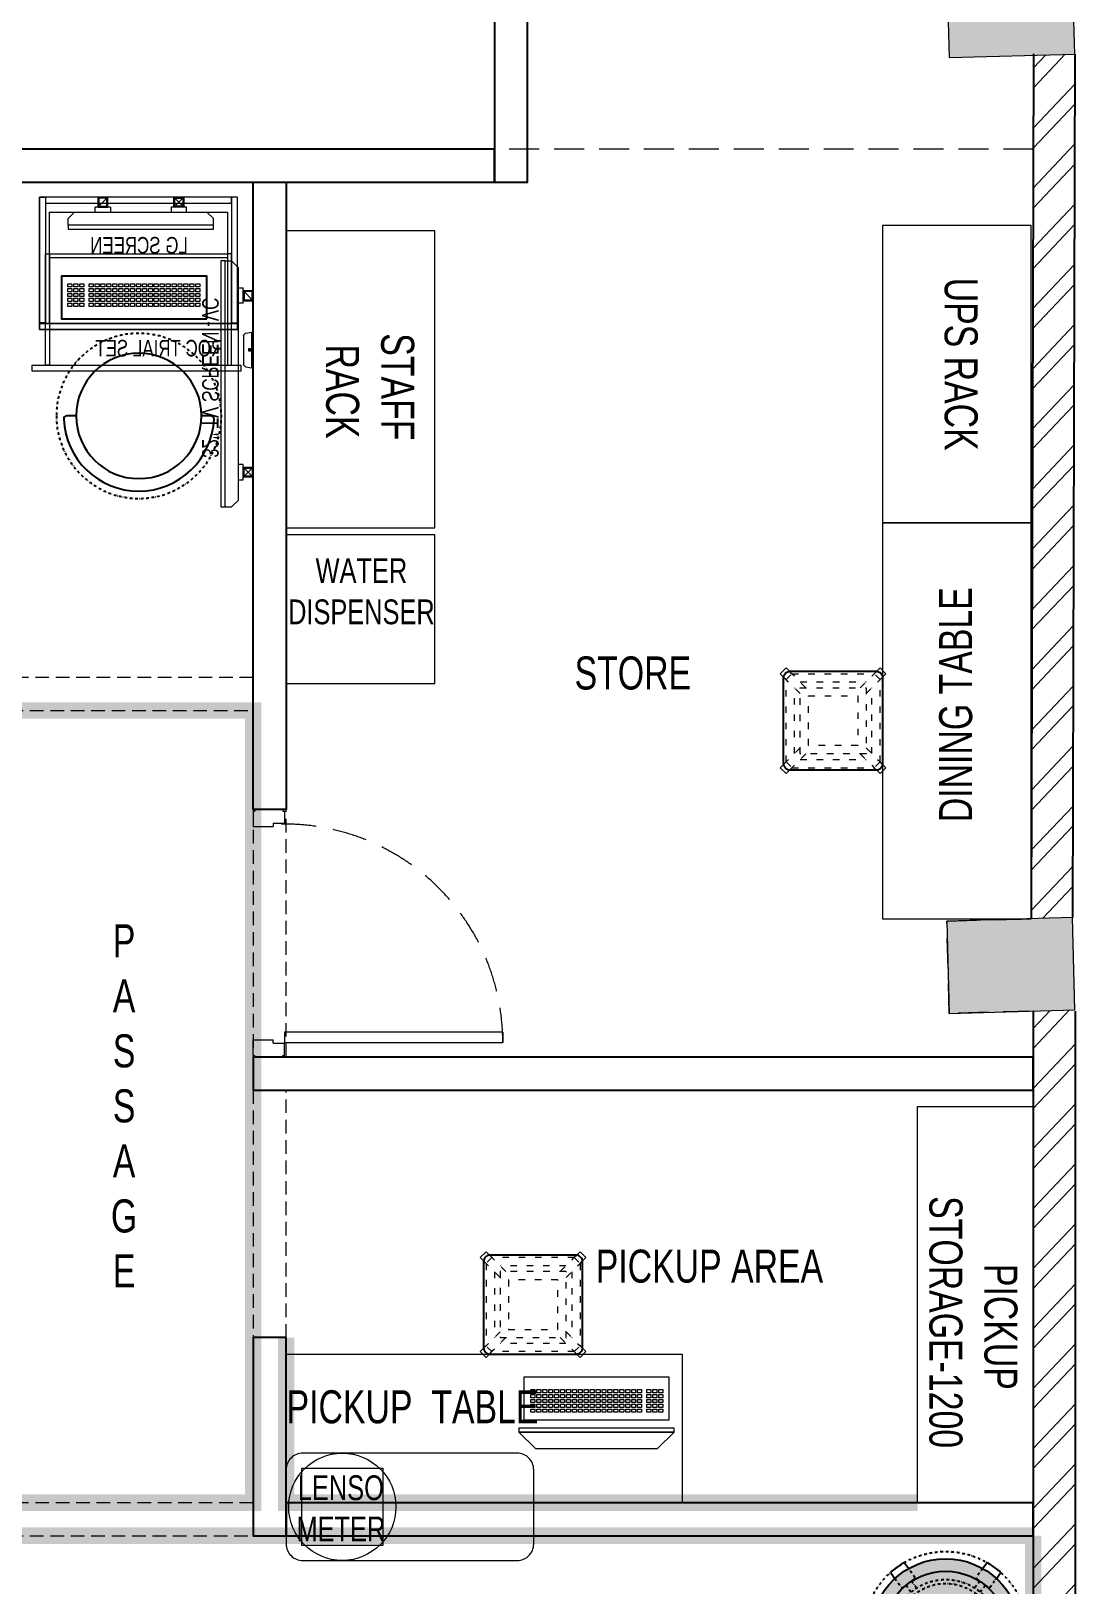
# Model space of a CAD drawing. Header units: feet. Extents: x 9506664 to 9513260, y -7065010 to -7047309.
# Drawn here: x 9510071 to 9513253, y -7055862 to -7051155 of the extents above; entities that cross this region are included whole.
import ezdxf

# ---------------------------------------------------------------- set-up
doc = ezdxf.new("R2010")
doc.units = ezdxf.units.FT
doc.header["$LTSCALE"] = 33
doc.header["$MEASUREMENT"] = 0
for name, pattern in [('a_p6_plan_L18$0$HIDDEN', [0.375, 0.25, -0.125]), ('ACAD_ISO03W100', [30, 12, -18]), ('DASHDOT2', [0.5, 0.25, -0.125, 0, -0.125]), ('HIDDEN', [9.525, 6.35, -3.175]), ('HIDDEN2', [4.7625, 3.175, -1.5875])]:
    doc.linetypes.add(name, pattern=pattern)
for name, color, linetype, lineweight in [('A-COL', 243, 'Continuous', 9), ('column hatch', 5, 'Continuous', 0), ('Door', 2, 'Continuous', 13), ('Floor-Unit', 1, 'Continuous', 13), ('HATCH', 9, 'Continuous', 9), ('LENS-DIM', 252, 'Continuous', 5), ('LENS-DOOR', 34, 'Continuous', 20), ('LENS-FURNITURE', 13, 'Continuous', 9), ('LENS-PARTITION', 21, 'Continuous', 25), ('LENS-TEXT', 31, 'Continuous', 5), ('LENS_CURTAIN', 5, 'a_p6_plan_L18$0$HIDDEN', 9), ('LENS_PARTITION', 21, 'Continuous', 25), ('LK-EQPMT', 3, 'Continuous', 18), ('LK-FF&E FLOOR', 1, 'Continuous', 9), ('LK-FF&E WALL', 1, 'Continuous', 9), ('LK-FLUTTED FINISH', 20, 'Continuous', 30), ('LK-IT', 3, 'Continuous', 18), ('LK-MIRROR', 133, 'Continuous', 13), ('LK-TILES FINISH', 251, 'Continuous', 5), ('LN-ELEVATION-1', 81, 'Continuous', 25), ('LN-ELEVATION-2', 103, 'Continuous', 20), ('LN-ELEVATION-3', 125, 'Continuous', 18), ('LN-ELEVATION-5', 167, 'Continuous', 5), ('LN-HATCH', 251, 'Continuous', 0), ('TV', 92, 'Continuous', 18)]:
    doc.layers.add(name, color=color, linetype=linetype, lineweight=lineweight)
doc.layers.add('A-WALL', color=1, linetype='Continuous')
doc.layers.add('LAMINATE FINISH', color=80, linetype='Continuous')
doc.styles.add('LK TXT', font='GILC____.TTF', dxfattribs={"height": 100})
doc.styles.get("Standard").update_dxf_attribs({"font": 'GILC____.TTF'})

# ---------------------------------------------------------------- blocks, each defined once
blk = doc.blocks.new('*U45')
at = {"layer": 'LENS-DOOR'}
for p, q in [((548121.7, 1779235.3), (548121.7, 1778573.8)), ((548121.7, 1779235.3), (548153, 1779235.3)), ((548153, 1778573.8), (548153, 1779235.3)), ((547447.3, 1778568.6), (547452.5, 1778568.6)), ((547447.3, 1778484.1), (547447.3, 1778568.6)), ((547452.5, 1778573.8), (547488.9, 1778573.8)), ((547452.5, 1778568.6), (547452.5, 1778573.8)), ((547488.9, 1778539.9), (547488.9, 1778573.8)), ((547488.9, 1778539.9), (547499.3, 1778539.9)), ((547499.3, 1778478.9), (547499.3, 1778539.9)), ((548121.7, 1778573.8), (548153, 1778573.8)), ((548145.2, 1778478.9), (548145.2, 1778539.9)), ((548155.6, 1778539.9), (548145.2, 1778539.9)), ((548192.1, 1778573.8), (548155.6, 1778573.8)), ((548155.6, 1778539.9), (548155.6, 1778573.8)), ((548192.1, 1778568.6), (548192.1, 1778573.8)), ((548197.3, 1778568.6), (548192.1, 1778568.6)), ((548197.3, 1778484.1), (548197.3, 1778568.6)), ((547447.3, 1778484.1), (547452.5, 1778484.1)), ((547452.5, 1778478.9), (547452.5, 1778484.1)), ((548192.1, 1778478.9), (548192.1, 1778484.1)), ((548197.3, 1778484.1), (548192.1, 1778484.1)), ((547452.5, 1778478.9), (547499.3, 1778478.9)), ((548192.1, 1778478.9), (548145.2, 1778478.9))]:
    blk.add_line(p, q, dxfattribs=at)
at = {"layer": 'LENS-DOOR', "color": 7, "linetype": 'HIDDEN2'}
blk.add_ellipse((548153, 1778573.8), major_axis=(-661.5, 0), ratio=1, start_param=-1.570791, end_param=0.051209, dxfattribs=at)
blk = doc.blocks.new('TRIAL SET ROC')
at = {"layer": 'LENS-DIM', "ltscale": 0.5}
for points in [[(-400.4, -364.3), (-430.4, -364.3)], [(169.6, -364.3), (139.6, -364.3)]]:
    blk.add_lwpolyline(points, dxfattribs=at)
at = {"layer": 'LENS-FURNITURE'}
blk.add_lwpolyline([(-430.4, 18), (169.6, 18), (169.6, -382.3), (-430.4, -382.3)], close=True, dxfattribs=at)
at = {"layer": 'LENS-FURNITURE', "color": 146}
for points in [[(-412.4, -153.6), (-400.4, -153.6), (-400.4, -490.6), (-412.4, -490.6)], [(139.6, -153.6), (-400.4, -153.6), (-400.4, -165.6), (139.6, -165.6)], [(151.6, -153.6), (139.6, -153.6), (139.6, -490.6), (151.6, -490.6)], [(192.1, -490.6), (-440.9, -490.6), (-440.9, -508.6), (192.1, -508.6)]]:
    blk.add_lwpolyline(points, close=True, dxfattribs=at)
at = {"layer": 'LN-ELEVATION-2'}
for points in [[(-430.4, 18), (-412.4, 18), (-412.4, -362.3), (-430.4, -362.3)], [(-412.4, 18), (151.6, 18), (151.6, 0), (-412.4, 0)], [(169.6, 18), (151.6, 18), (151.6, -362.3), (169.6, -362.3)], [(169.6, -364.3), (-430.4, -364.3), (-430.4, -382.3), (169.6, -382.3)], [(169.6, -382.3), (-430.4, -382.3), (-430.4, -364.3), (169.6, -364.3)]]:
    blk.add_lwpolyline(points, close=True, dxfattribs=at)
at = {"layer": 'LN-ELEVATION-2', "linetype": 'HIDDEN', "ltscale": 100}
blk.add_lwpolyline([(-400.4, -364.3), (139.6, -364.3), (139.6, -27.4), (-400.4, -27.4)], close=True, dxfattribs=at)
at = {"insert": (-386.9, -414.1), "char_height": 50, "attachment_point": 1}
blk.add_mtext_dynamic_manual_height_columns('ROC TRIAL SET', width=625.228, gutter_width=500, heights=[0], dxfattribs=at)
blk = doc.blocks.new('*U24')
at = {"layer": 'LK-EQPMT', "ltscale": 12}
blk.add_lwpolyline([(6, 4.9), (-6, 4.9), (-6, -4.9), (6, -4.9)], close=True, dxfattribs=at)
blk = doc.blocks.new('*U25')
at = {"color": 0, "linetype": 'ByBlock', "lineweight": -2}
for p in [(0, 0), (18, 0), (35.9, 0), (53.9, 0), (71.8, 0), (89.8, 0), (107.8, 0), (125.7, 0), (143.7, 0), (161.6, 0), (179.6, 0), (197.6, 0), (215.5, 0), (233.5, 0), (251.4, 0), (269.4, 0), (287.4, 0), (305.3, 0), (323.3, 0), (0, -14.7), (0, -29.5), (0, -44.2), (18, -14.7), (18, -29.5), (18, -44.2), (35.9, -14.7), (35.9, -29.5), (35.9, -44.2), (53.9, -14.7), (53.9, -29.5), (53.9, -44.2), (71.8, -14.7), (71.8, -29.5), (71.8, -44.2), (89.8, -14.7), (89.8, -29.5), (89.8, -44.2), (107.8, -14.7), (107.8, -29.5), (107.8, -44.2), (125.7, -14.7), (125.7, -29.5), (125.7, -44.2), (143.7, -14.7), (143.7, -29.5), (143.7, -44.2), (161.6, -14.7), (161.6, -29.5), (161.6, -44.2), (179.6, -14.7), (179.6, -29.5), (179.6, -44.2), (197.6, -14.7), (197.6, -29.5), (197.6, -44.2), (215.5, -14.7), (215.5, -29.5), (215.5, -44.2), (233.5, -14.7), (233.5, -29.5), (233.5, -44.2), (251.4, -14.7), (251.4, -29.5), (251.4, -44.2), (269.4, -14.7), (269.4, -29.5), (269.4, -44.2), (287.4, -14.7), (287.4, -29.5), (287.4, -44.2), (305.3, -14.7), (305.3, -29.5), (305.3, -44.2), (323.3, -14.7), (323.3, -29.5), (323.3, -44.2), (0, -59), (18, -59), (35.9, -59), (53.9, -59), (71.8, -59), (89.8, -59), (107.8, -59), (125.7, -59), (143.7, -59), (161.6, -59), (179.6, -59), (197.6, -59), (215.5, -59), (233.5, -59), (251.4, -59), (269.4, -59), (287.4, -59), (305.3, -59), (323.3, -59)]:
    blk.add_blockref('*U24', p, dxfattribs=at)
blk = doc.blocks.new('*U22')
at = {"layer": 'LK-EQPMT', "ltscale": 12}
blk.add_lwpolyline([(6, 4.9), (-6, 4.9), (-6, -4.9), (6, -4.9)], close=True, dxfattribs=at)
blk = doc.blocks.new('*U23')
at = {"color": 0, "linetype": 'ByBlock', "lineweight": -2}
for p in [(0, 0), (18, 0), (35.9, 0), (0, -14.7), (0, -29.5), (0, -44.2), (18, -14.7), (18, -29.5), (18, -44.2), (35.9, -14.7), (35.9, -29.5), (35.9, -44.2), (0, -59), (18, -59), (35.9, -59)]:
    blk.add_blockref('*U22', p, dxfattribs=at)
blk = doc.blocks.new('*U17')
at = {"ltscale": 12}
blk.add_lwpolyline([(8, 0), (8, 129.1), (448, 129.1), (448, 0)], close=True, dxfattribs=at)
for name, p in [('*U25', (35.2, 101.6)), ('*U23', (386.6, 101.6))]:
    blk.add_blockref(name, p)
blk = doc.blocks.new('CLINIC SCREEN')
at = {"layer": 'TV', "ltscale": 12}
for p, q in [((-220, -19.4), (-200.6, 0)), ((200.6, 0), (-200.6, 0)), ((-138.5, 0), (-138.5, 15.5)), ((-138.5, 15.5), (-92, 15.5)), ((-92, 15.5), (-92, 0)), ((92, 15.5), (92, 0)), ((92, 15.5), (138.5, 15.5)), ((138.5, 0), (138.5, 15.5)), ((220, -19.4), (200.6, 0)), ((-220, -38.8), (-220, -19.4)), ((220, -38.8), (220, -19.4))]:
    blk.add_line(p, q, dxfattribs=at)
at = {"layer": 'TV'}
for p, q in [((-103.1, 42.9), (-127.4, 18.6)), ((-127.4, 42.9), (-103.1, 18.6)), ((102.7, 42.9), (127, 18.6))]:
    blk.add_line(p, q, dxfattribs=at)
for points in [[(-130.4, 15.5), (-100.1, 15.5), (-100.1, 45.9), (-130.4, 45.9)], [(-127.4, 18.6), (-103.1, 18.6), (-103.1, 42.9), (-127.4, 42.9)], [(130, 15.5), (99.7, 15.5), (99.7, 45.9), (130, 45.9)], [(127, 18.6), (102.7, 18.6), (102.7, 42.9), (127, 42.9)]]:
    blk.add_lwpolyline(points, close=True, dxfattribs=at)
at = {"layer": 'TV', "ltscale": 12}
blk.add_lwpolyline([(-220, -51.7), (-220, -38.8), (220, -38.8), (220, -51.7)], close=True, dxfattribs=at)
at = {"layer": 'Floor-Unit', "color": 0, "ltscale": 2, "insert": (5.2, -100.4), "char_height": 50, "attachment_point": 5}
blk.add_mtext_dynamic_manual_height_columns('LG SCREEN', width=466.48, gutter_width=12.5, heights=[0], dxfattribs=at)
blk = doc.blocks.new('DOCTOR STOOL')
at = {"layer": 'LN-ELEVATION-1', "ltscale": 100}
blk.add_lwpolyline([(228, 37.8), (228, 9.1, -0.426474), (218.5, 0, -0.959166), (218.5, 455.6, -0.426474), (228, 446.5), (228, 417.8)], format="xyb", dxfattribs=at)
at = {"layer": 'LN-ELEVATION-1', "linetype": 'DASHDOT2'}
blk.add_circle((228, 227.8), 250, dxfattribs=at)
at = {"layer": 'LN-ELEVATION-1', "ltscale": 100}
blk.add_circle((228, 227.8), 190, dxfattribs=at)
blk = doc.blocks.new('32INCH VC FOR CLINIC')
at = {"layer": 'LK-EQPMT'}
for p, q in [((116.9, 152.6), (92.6, 128.3)), ((92.6, 152.6), (116.9, 128.3)), ((627.7, 152.6), (652, 128.3))]:
    blk.add_line(p, q, dxfattribs=at)
at = {"layer": 'LK-EQPMT', "ltscale": 12}
for p, q in [((0, 90.3), (19.4, 109.7)), ((725.6, 109.7), (19.4, 109.7)), ((81.5, 109.7), (81.5, 125.2)), ((81.5, 125.2), (128, 125.2)), ((128, 125.2), (128, 109.7)), ((617, 125.2), (617, 109.7)), ((617, 125.2), (663.5, 125.2)), ((663.5, 109.7), (663.5, 125.2)), ((745, 90.3), (725.6, 109.7)), ((0, 70.9), (0, 90.3)), ((745, 70.9), (745, 90.3))]:
    blk.add_line(p, q, dxfattribs=at)
at = {"layer": 'LK-EQPMT'}
for points in [[(89.6, 125.2), (119.9, 125.2), (119.9, 155.6), (89.6, 155.6)], [(92.6, 128.3), (116.9, 128.3), (116.9, 152.6), (92.6, 152.6)], [(655, 125.2), (624.7, 125.2), (624.7, 155.6), (655, 155.6)], [(652, 128.3), (627.7, 128.3), (627.7, 152.6), (652, 152.6)]]:
    blk.add_lwpolyline(points, close=True, dxfattribs=at)
at = {"layer": 'LK-EQPMT', "ltscale": 12}
blk.add_lwpolyline([(0, 58), (0, 70.9), (745, 70.9), (745, 58)], close=True, dxfattribs=at)
at = {"layer": 'LENS-TEXT', "color": 0, "ltscale": 2, "insert": (391.2, 25.6), "char_height": 50, "attachment_point": 5}
blk.add_mtext_dynamic_manual_height_columns('32" TV SCREEN -VC', width=466.48, gutter_width=12.5, heights=[0], dxfattribs=at)
blk = doc.blocks.new('A$C142a10c7')
at = {"color": 7, "linetype": 'Continuous', "lineweight": 0}
for p, q in [((3, 22.3), (0, 5)), ((0, 5), (0, 0)), ((8.7, 28.4), (3.6, 23.4)), ((50.7, 5), (57.7, 5)), ((58.2, 5), (63, 5)), ((99.8, 28.4), (104.9, 23.4)), ((105.4, 22.3), (108.5, 5)), ((108.5, 5), (108.5, 0))]:
    blk.add_line(p, q, dxfattribs=at)
for points in [[(0, 5), (0, 5), (0.2, 5), (0.4, 5), (0.7, 5), (1, 5), (1.5, 5), (2, 5), (2.6, 5), (3.3, 5), (4, 5), (4.9, 5), (5.8, 5), (6.8, 5), (7.8, 5), (8.9, 5), (10.1, 5), (11.3, 5), (12.7, 5), (14, 5), (15.4, 5), (16.9, 5), (18.4, 5), (20, 5), (21.6, 5), (23.3, 5), (25, 5), (26.8, 5), (28.5, 5), (30.3, 5), (32.2, 5), (34, 5), (35.9, 5), (37.8, 5), (39.7, 5), (41.6, 5), (43.6, 5), (45.5, 5)], [(0, 5), (0, 5), (0.2, 5), (0.4, 5), (0.7, 5), (1, 5), (1.5, 5), (2, 5), (2.6, 5), (3.3, 5), (4, 5), (4.9, 5), (5.8, 5), (6.8, 5), (7.8, 5), (8.9, 5), (10.1, 5), (11.3, 5), (12.7, 5), (14, 5), (15.4, 5), (16.9, 5), (18.4, 5), (20, 5), (21.6, 5), (23.3, 5), (25, 5), (26.8, 5), (28.5, 5), (30.3, 5), (32.2, 5), (34, 5), (35.9, 5), (37.8, 5), (39.7, 5), (41.6, 5), (43.6, 5), (45.5, 5), (50.2, 5)], [(0, 0), (0, 0), (0.2, 0), (0.4, 0), (0.7, 0), (1, 0), (1.5, 0), (2, 0), (2.6, 0), (3.3, 0), (4, 0), (4.9, 0), (5.8, 0), (6.8, 0), (7.8, 0), (8.9, 0), (10.1, 0), (11.3, 0), (12.7, 0), (14, 0), (15.4, 0), (16.9, 0), (18.4, 0), (20, 0), (21.6, 0), (23.3, 0), (25, 0), (26.8, 0), (28.5, 0), (30.3, 0), (32.2, 0), (34, 0), (35.9, 0), (37.8, 0), (39.7, 0), (41.6, 0), (43.6, 0), (45.5, 0)], [(10.1, 29), (10.1, 29), (10.2, 29), (10.5, 29), (10.8, 29), (11.1, 29), (11.6, 29), (12.1, 29), (12.8, 29), (13.5, 29), (14.2, 29), (15.1, 29), (16, 29), (17, 29), (18.1, 29), (19.2, 29), (20.4, 29), (21.7, 29), (23, 29), (24.4, 29), (25.8, 29), (27.3, 29), (28.8, 29), (30.3, 29), (31.9, 29), (33.5, 29), (35.2, 29), (36.9, 29), (38.6, 29), (40.3, 29), (42, 29), (43.8, 29), (45.5, 29), (63, 29), (64.7, 29), (66.5, 29), (68.2, 29), (69.9, 29), (71.6, 29), (73.3, 29), (74.9, 29), (76.5, 29), (78.1, 29), (79.7, 29), (81.2, 29), (82.7, 29), (84.1, 29), (85.5, 29), (86.8, 29), (88, 29), (89.2, 29), (90.4, 29), (91.4, 29), (92.5, 29), (93.4, 29), (94.2, 29), (95, 29), (95.7, 29), (96.4, 29), (96.9, 29), (97.3, 29), (97.7, 29), (98, 29), (98.3, 29), (98.4, 29), (98.4, 29)], [(45.5, 5), (63, 5), (64.9, 5), (66.8, 5), (68.8, 5), (70.7, 5), (72.6, 5), (74.4, 5), (76.3, 5), (78.1, 5), (79.9, 5), (81.7, 5), (83.5, 5), (85.2, 5), (86.8, 5), (88.5, 5), (90, 5), (91.6, 5), (93, 5), (94.5, 5), (95.8, 5), (97.1, 5), (98.4, 5), (99.6, 5), (100.7, 5), (101.7, 5), (102.7, 5), (103.6, 5), (104.4, 5), (105.2, 5), (105.9, 5), (106.5, 5), (107, 5), (107.5, 5), (107.8, 5), (108.1, 5), (108.3, 5), (108.4, 5), (108.5, 5)], [(45.5, 0), (63, 0), (64.9, 0), (66.8, 0), (68.8, 0), (70.7, 0), (72.6, 0), (74.4, 0), (76.3, 0), (78.1, 0), (79.9, 0), (81.7, 0), (83.5, 0), (85.2, 0), (86.8, 0), (88.5, 0), (90, 0), (91.6, 0), (93, 0), (94.5, 0), (95.8, 0), (97.1, 0), (98.4, 0), (99.6, 0), (100.7, 0), (101.7, 0), (102.7, 0), (103.6, 0), (104.4, 0), (105.2, 0), (105.9, 0), (106.5, 0), (107, 0), (107.5, 0), (107.8, 0), (108.1, 0), (108.3, 0), (108.4, 0), (108.5, 0)], [(58.2, 5), (58.2, 13.4), (50.2, 13.4), (50.2, 5)], [(63, 5), (64.9, 5), (66.8, 5), (68.8, 5), (70.7, 5), (72.6, 5), (74.4, 5), (76.3, 5), (78.1, 5), (79.9, 5), (81.7, 5), (83.5, 5), (85.2, 5), (86.8, 5), (88.5, 5), (90, 5), (91.6, 5), (93, 5), (94.5, 5), (95.8, 5), (97.1, 5), (98.4, 5), (99.6, 5), (100.7, 5), (101.7, 5), (102.7, 5), (103.6, 5), (104.4, 5), (105.2, 5), (105.9, 5), (106.5, 5), (107, 5), (107.5, 5), (107.8, 5), (108.1, 5), (108.3, 5), (108.4, 5), (108.5, 5)]]:
    blk.add_lwpolyline(points, dxfattribs=at)
for points in [[(3.6, 23.4), (3.3, 23.1), (3.1, 22.7), (3.1, 22.3)], [(10.1, 29), (9.5, 29), (9, 28.8), (8.7, 28.4)], [(54.2, 11.6), (53.4, 11.6), (52.6, 10.9), (52.6, 10)], [(52.6, 10), (52.6, 9.1), (53.4, 8.4), (54.2, 8.4)], [(55.8, 10), (55.8, 10.9), (55.1, 11.6), (54.2, 11.6)], [(54.2, 8.4), (55.1, 8.4), (55.8, 9.1), (55.8, 10)], [(99.8, 28.4), (99.5, 28.8), (99, 29), (98.4, 29)], [(105.4, 22.3), (105.4, 22.7), (105.2, 23.1), (104.9, 23.4)]]:
    blk.add_open_spline(points, degree=3, dxfattribs=at)
blk = doc.blocks.new('Stool')
at = {"layer": 'LN-ELEVATION-1', "ltscale": 0.5}
blk.add_lwpolyline([(-130, 300), (130, 300, -0.414214), (150, 280), (150, 20, -0.414214), (130, 0), (-130, 0, -0.414214), (-150, 20), (-150, 280, -0.414214)], format="xyb", close=True, dxfattribs=at)
at = {"layer": 'LN-ELEVATION-3', "linetype": 'ACAD_ISO03W100', "ltscale": 0.05}
for p, q in [((-82.3, 250), (-124.7, 292.4)), ((-124.7, 292.4), (124.7, 292.4)), ((82.3, 250), (124.7, 292.4)), ((-100, 232.3), (-142.4, 274.7)), ((-142.4, 274.7), (-142.4, 25.3)), ((-117.4, 249.7), (-117.4, 50.3)), ((-99.7, 267.4), (99.7, 267.4)), ((100, 232.3), (142.4, 274.7)), ((117.4, 249.7), (117.4, 50.3)), ((142.4, 274.7), (142.4, 25.3)), ((-100, 67.7), (-142.4, 25.3)), ((-82.3, 50), (-124.7, 7.6)), ((82.3, 50), (124.7, 7.6)), ((100, 67.7), (142.4, 25.3)), ((-124.7, 7.6), (124.7, 7.6)), ((-99.7, 32.6), (99.7, 32.6))]:
    blk.add_line(p, q, dxfattribs=at)
for points in [[(-132.2, 299.9), (-124.7, 292.4), (-142.4, 274.7), (-149.9, 282.2)], [(132.2, 299.9), (124.7, 292.4), (142.4, 274.7), (149.9, 282.2)], [(-132.2, 0.1), (-124.7, 7.6), (-142.4, 25.3), (-149.9, 17.8)], [(132.2, 0.1), (124.7, 7.6), (142.4, 25.3), (149.9, 17.8)]]:
    blk.add_lwpolyline(points, dxfattribs=at)
for points in [[(-100, 250), (100, 250), (100, 50), (-100, 50)], [(-75, 225), (75, 225), (75, 75), (-75, 75)]]:
    blk.add_lwpolyline(points, close=True, dxfattribs=at)
at = {"layer": 'LN-ELEVATION-5', "ltscale": 0.5}
for points in [[(-149.9, 282.2), (-160.1, 292.4), (-142.4, 310.1), (-132.2, 299.9)], [(149.9, 282.2), (160.1, 292.4), (142.4, 310.1), (132.2, 299.9)], [(-149.9, 17.8), (-160.1, 7.6), (-142.4, -10.1), (-132.2, 0.1)], [(149.9, 17.8), (160.1, 7.6), (142.4, -10.1), (132.2, 0.1)]]:
    blk.add_lwpolyline(points, dxfattribs=at)
blk = doc.blocks.new('CLENS 600 TYPE 6')
at = {"layer": 'LN-ELEVATION-1', "ltscale": 0.5}
blk.add_lwpolyline([(130, -225), (-130, -225, -0.414214), (-150, -205), (-150, 55, -0.414214), (-130, 75), (130, 75, -0.414214), (150, 55), (150, -205, -0.414214)], format="xyb", close=True, dxfattribs=at)
at = {"layer": 'LN-ELEVATION-3', "linetype": 'ACAD_ISO03W100', "ltscale": 0.05}
for p, q in [((-100, 7.3), (-142.4, 49.7)), ((-142.4, -199.7), (-142.4, 49.7)), ((-82.3, 25), (-124.7, 67.4)), ((124.7, 67.4), (-124.7, 67.4)), ((82.3, 25), (124.7, 67.4)), ((100, 7.3), (142.4, 49.7)), ((142.4, -199.7), (142.4, 49.7)), ((-117.4, -174.7), (-117.4, 24.7)), ((99.7, 42.4), (-99.7, 42.4)), ((117.4, -174.7), (117.4, 24.7)), ((-100, -157.3), (-142.4, -199.7)), ((-82.3, -175), (-124.7, -217.4)), ((82.3, -175), (124.7, -217.4)), ((100, -157.3), (142.4, -199.7)), ((124.7, -217.4), (-124.7, -217.4)), ((99.7, -192.4), (-99.7, -192.4))]:
    blk.add_line(p, q, dxfattribs=at)
for points in [[(-132.2, 74.9), (-124.7, 67.4), (-142.4, 49.7), (-149.9, 57.2)], [(132.2, 74.9), (124.7, 67.4), (142.4, 49.7), (149.9, 57.2)], [(-132.2, -224.9), (-124.7, -217.4), (-142.4, -199.7), (-149.9, -207.2)], [(132.2, -224.9), (124.7, -217.4), (142.4, -199.7), (149.9, -207.2)]]:
    blk.add_lwpolyline(points, dxfattribs=at)
for points in [[(100, -175), (-100, -175), (-100, 25), (100, 25)], [(75, -150), (-75, -150), (-75, 0), (75, 0)]]:
    blk.add_lwpolyline(points, close=True, dxfattribs=at)
at = {"layer": 'LN-ELEVATION-5', "ltscale": 0.5}
for points in [[(-149.9, 57.2), (-160.1, 67.4), (-142.4, 85.1), (-132.2, 74.9)], [(149.9, 57.2), (160.1, 67.4), (142.4, 85.1), (132.2, 74.9)], [(-149.9, -207.2), (-160.1, -217.4), (-142.4, -235.1), (-132.2, -224.9)], [(149.9, -207.2), (160.1, -217.4), (142.4, -235.1), (132.2, -224.9)]]:
    blk.add_lwpolyline(points, dxfattribs=at)
blk = doc.blocks.new('Pickup table PC')
at = {"layer": 'LN-ELEVATION-2', "ltscale": 0.5}
for points in [[(470, 50), (0, 50), (0, 62), (470, 62)], [(420, 0), (50, 0), (0, 50), (470, 50)]]:
    blk.add_lwpolyline(points, close=True, dxfattribs=at)
blk = doc.blocks.new('A$C52d6eda2')
at = {"layer": 'column hatch'}
h = blk.add_hatch(color=8, dxfattribs=at)
h.dxf.hatch_style = 1
h.paths.add_polyline_path([(3292.9, 706.9), (3292.9, 707.7), (3041.2, 756.2), (2985.9, 484.5), (3242.5, 435.2)])
h.paths.add_polyline_path([(1587, 1026.1), (1337.3, 1072.7), (1290.7, 823), (1540.4, 776.4)])
h.paths.add_polyline_path([(-1800.3, 1688.7), (-2141.2, 1754.4), (-2177.4, 1476.9), (-1853.1, 1414.6)])
h.paths.add_polyline_path([(3284.9, 5433.7), (2904.1, 5422.9), (2912, 5143.7), (3292.8, 5154.4)])
h.paths.add_polyline_path([(-1491.7, 5595.9), (-1847, 5609.9), (-1863.7, 5331), (-1502.7, 5316.8)])
h.paths.add_polyline_path([(-1361.8, 8198), (-1693.1, 8188.6), (-1709.8, 7908.6), (-1353.9, 7918.7)])
h.paths.add_polyline_path([(3284.6, 8329.2), (2903.7, 8318.4), (2911.6, 8039.1), (3292.5, 8049.9)])
h.paths.add_polyline_path([(3310.9, 11965.4), (2932.9, 11956.6), (2929.4, 11702.5), (3309, 11714.9)])
h.paths.add_polyline_path([(-1100.7, 11862.1), (-1474.4, 11853.3), (-1504.4, 11350.4), (-1131.9, 11380)])
at = {"layer": 'LN-HATCH'}
h = blk.add_hatch(dxfattribs=at)
h.set_pattern_fill('ANSI32', color=256, scale=333, angle=181.6175)
h.set_pattern_definition([(226.6174734, (-12347417.07, 5152214.36), (90.7571741, -85.7723789), []), (226.6174734, (-12347475.91, 5152212.7), (90.7571741, -85.7723789), [])])
h.paths.add_polyline_path([(3292.9, 5152.6), (3292.8, 5154.4), (3165.9, 5150.8), (3165.9, 732.2), (3292.9, 707.7)])
h.paths.add_polyline_path([(3292.5, 8049.9), (3167.5, 8046.4), (3159.9, 5430.2), (3284.9, 5433.7)])
at = {"color": 3, "linetype": 'a_p6_plan_L18$0$HIDDEN', "ltscale": 11}
blk.add_lwpolyline([(2985.9, 484.5), (3041.2, 756.2), (3165.9, 732.2), (3165.9, 5150.8), (2912, 5143.7), (2904.1, 5422.9), (3159.9, 5430.2), (3166.6, 7761.3), (-1591.4, 7761.3), (-1720.1, 5604.9), (-1491.7, 5595.9), (-1502.7, 5316.8), (-1731.1, 5325.8), (-2015.6, 1730.2), (-1800.3, 1688.7), (-1853.1, 1414.6), (-2052.5, 1452.9), (-2401.3, -1223.2)], dxfattribs=at)
at = {"layer": 'A-COL'}
for p, q in [((2903.7, 8318.4), (2911.6, 8039.1)), ((3292.5, 8049.9), (3284.6, 8329.2)), ((2911.6, 8039.1), (3292.5, 8049.9)), ((3284.9, 5433.7), (2904.1, 5422.9)), ((2904.1, 5422.9), (2912, 5143.7)), ((3292.8, 5154.4), (3284.9, 5433.7)), ((2912, 5143.7), (3292.8, 5154.4))]:
    blk.add_line(p, q, dxfattribs=at)
at = {"layer": 'A-WALL'}
for p, q in [((3167.5, 8050.2), (3159.9, 5430.2)), ((3292.5, 8049.9), (3284.9, 5433.7)), ((3165.9, 5150.8), (3165.9, 732.2)), ((3292.9, 5150.8), (3292.9, 706.9))]:
    blk.add_line(p, q, dxfattribs=at)
blk = doc.blocks.new('DR STOOL')
at = {"layer": 'HATCH'}
h = blk.add_hatch(dxfattribs=at)
h.set_pattern_fill('ANSI36', color=250, angle=-90)
h.set_pattern_definition([(315, (-227.81, 917.3997), (6.173926, -1.683798), [7.9375, -1.5875, 0, -1.5875])])
edge = h.paths.add_edge_path()
edge.add_line((-190, 0), (-218.7, 0))
edge.add_arc((-218.7, 9.1), 9.12, 177.612, 270, ccw=False)
edge.add_arc((0, 0), 228, 2.388, 177.612, ccw=False)
edge.add_arc((218.7, 9.1), 9.12, -90, 2.388, ccw=False)
edge.add_line((218.7, 0), (190, 0))
edge.add_arc((0, 0), 190, 0, 180)
at = {"layer": 'LN-ELEVATION-1', "color": 1, "ltscale": 100}
for p, q in [((-165.3, 189), (-165.9, 185.1)), ((-128.6, 215.5), (-165.3, 189)), ((-124.7, 214.9), (-128.6, 215.5)), ((-112.7, 198.2), (-124.7, 214.9)), ((124.8, 215), (112.5, 198.3)), ((128.7, 215.6), (124.8, 215)), ((128.7, 215.6), (124.8, 215)), ((165.2, 188.9), (128.7, 215.6)), ((165.2, 188.9), (128.7, 215.6)), ((165.8, 185), (165.2, 188.9)), ((165.8, 185), (165.2, 188.9)), ((-165.9, 185.1), (-153.8, 168.3)), ((153.7, 168.4), (165.8, 185)), ((-191.3, -35.5), (-243, -52.2)), ((-187.9, -37.2), (-191.3, -35.5)), ((-184.1, -48.8), (-187.9, -37.2)), ((188.1, -37), (184.1, -49.2)), ((191.4, -35.3), (188.1, -37)), ((243, -52.2), (191.4, -35.3)), ((-243, -52.2), (-244.7, -55.8)), ((-244.7, -55.8), (-230.8, -98.7)), ((-227.2, -100.6), (-175.6, -83.8)), ((-173.9, -80.4), (-177.8, -68.2)), ((-175.6, -83.8), (-173.9, -80.4)), ((177.7, -68.6), (173.9, -80.2)), ((173.9, -80.2), (175.6, -83.6)), ((175.6, -83.6), (227.2, -100.5)), ((230.7, -98.7), (244.8, -55.8)), ((244.8, -55.8), (243, -52.2)), ((-230.8, -98.7), (-227.2, -100.6)), ((227.2, -100.5), (230.7, -98.7)), ((-22.7, -190.2), (-25.4, -192.9)), ((-25.4, -192.9), (-25.4, -247.2)), ((-10.5, -190.2), (-22.7, -190.2)), ((22.8, -190.2), (9.9, -190.2)), ((25.4, -192.9), (22.8, -190.2)), ((25.4, -247.2), (25.4, -192.9)), ((-25.4, -247.2), (-22.6, -250)), ((-22.6, -250), (22.6, -250)), ((22.6, -250), (25.4, -247.2))]:
    blk.add_line(p, q, dxfattribs=at)
at = {"layer": 'LN-ELEVATION-1', "linetype": 'DASHDOT2'}
for p, q in [((-92.9, 170.8), (-112.7, 198.2)), ((112.5, 198.3), (92.7, 171.1)), ((-153.8, 168.3), (-134.1, 141)), ((-130.4, 140.4), (-120, 148)), ((-120, 148), (-105.4, 127)), ((-103.5, 159.9), (-93.5, 167.1)), ((-88.2, 139.5), (-103.5, 159.9)), ((-93.5, 167.1), (-92.9, 170.8)), ((103.7, 159.8), (88.2, 139.4)), ((92.7, 171.1), (93.3, 167.4)), ((93.3, 167.4), (103.7, 159.8)), ((105.4, 126.9), (120.1, 147.8)), ((120.1, 147.8), (130, 140.6)), ((133.7, 141.2), (153.7, 168.4)), ((-134.1, 141), (-130.4, 140.4)), ((130, 140.6), (133.7, 141.2)), ((-160, -40.5), (-184.1, -48.8)), ((184.1, -49.2), (159.9, -40.8)), ((-177.8, -68.2), (-153.4, -60.7)), ((153.3, -61), (177.7, -68.6)), ((-10.9, -164.6), (-10.5, -190.2)), ((9.9, -190.2), (10.4, -164.7))]:
    blk.add_line(p, q, dxfattribs=at)
at = {"layer": 'LN-ELEVATION-1', "color": 1, "ltscale": 100}
blk.add_lwpolyline([(-190, 0), (-218.7, 0, -0.426474), (-227.8, 9.5, -0.959166), (227.8, 9.5, -0.426474), (218.7, 0), (190, 0)], format="xyb", dxfattribs=at)
at = {"layer": 'LN-ELEVATION-1', "linetype": 'DASHDOT2'}
for radius in [250, 165, 153]:
    blk.add_circle((0, 0), radius, dxfattribs=at)
at = {"layer": 'LN-ELEVATION-1', "color": 1, "ltscale": 100}
blk.add_circle((0, 0), 190, dxfattribs=at)

msp = doc.modelspace()

# ---------------------------------------------------------------- linework, layer by layer
at = {"layer": 'LAMINATE FINISH', "color": 85, "linetype": 'ACAD_ISO03W100', "ltscale": 0.05, "const_width": 50}
msp.add_lwpolyline([(9510744.5, -7054263), (9510744.5, -7053513)], dxfattribs=at)
at = {"layer": 'LENS-PARTITION'}
for points in [[(9511475.9, -7051613), (9511575.9, -7051613), (9511575.9, -7049213.5), (9511475.9, -7049213.5)], [(9511475.9, -7051513), (9508350.5, -7051513), (9508344.5, -7051613), (9510744.5, -7051613), (9511475.9, -7051613)], [(9510744.5, -7051613), (9510844.5, -7051613), (9510844.5, -7053513), (9510744.5, -7053513)], [(9513107.8, -7054263), (9510744.5, -7054263), (9510744.5, -7054363), (9510844.5, -7054363), (9513107.8, -7054363)], [(9510844.5, -7055113), (9510744.5, -7055113), (9510744.5, -7055713), (9510844.5, -7055713), (9510844.5, -7055613)], [(9513107.8, -7055613), (9510844.5, -7055613), (9510844.5, -7055713), (9513107.8, -7055713)]]:
    msp.add_lwpolyline(points, close=True, dxfattribs=at)
at = {"layer": 'LENS_CURTAIN', "ltscale": 5}
for points in [[(9510744.5, -7053113), (9509944.5, -7053113), (9509944.5, -7053213), (9510744.5, -7053213)], [(9510744.5, -7053513), (9510744.5, -7054263), (9510844.5, -7054263), (9510844.5, -7053513)], [(9510744.5, -7054363), (9510744.5, -7055113), (9510844.5, -7055113), (9510844.5, -7054363)], [(9510744.5, -7055613), (9509944.5, -7055613), (9509944.5, -7055713), (9510744.5, -7055713)], [(9511594.5, -7055613), (9510844.5, -7055613), (9510844.5, -7055713), (9511594.5, -7055713)]]:
    msp.add_lwpolyline(points, close=True, dxfattribs=at)
at = {"layer": 'LK-EQPMT'}
msp.add_lwpolyline([(9510891.6, -7055743), (9510891.6, -7055508), (9511137.6, -7055508), (9511137.6, -7055743)], close=True, dxfattribs=at)
at = {"layer": 'LK-FF&E WALL'}
for points in [[(9513101.8, -7052644.2), (9513101.8, -7051744.2), (9512651.8, -7051744.2), (9512651.8, -7052644.2)], [(9511294.5, -7052659.9), (9511294.5, -7051759.9), (9510844.5, -7051759.9), (9510844.5, -7052659.9)], [(9513101.8, -7053844.2), (9513101.8, -7052644.2), (9512651.8, -7052644.2), (9512651.8, -7053844.2)], [(9510844.5, -7053130.9), (9511294.5, -7053130.9), (9511294.5, -7052680.9), (9510844.5, -7052680.9)], [(9512757.8, -7054413), (9513107.8, -7054413), (9513107.8, -7055613), (9512757.8, -7055613)], [(9512044.5, -7055613), (9510844.5, -7055613), (9510844.5, -7055163), (9512044.5, -7055163)]]:
    msp.add_lwpolyline(points, close=True, dxfattribs=at)
msp.add_lwpolyline([(9511594.5, -7055738), (9511594.5, -7055513, 0.414214), (9511544.5, -7055463), (9510894.5, -7055463, 0.414214), (9510844.5, -7055513), (9510844.5, -7055738, 0.414214), (9510894.5, -7055788), (9511544.5, -7055788, 0.414214)], format="xyb", close=True, dxfattribs=at)
msp.add_circle((9511014.6, -7055625.5), 162.5, dxfattribs=at)
at = {"layer": 'LK-FLUTTED FINISH', "linetype": 'ACAD_ISO03W100', "ltscale": 0.05, "const_width": 50}
msp.add_lwpolyline([(9513107.8, -7055713), (9508071.2, -7055713)], dxfattribs=at)
at = {"layer": 'LK-MIRROR', "linetype": 'ACAD_ISO03W100', "ltscale": 0.05, "const_width": 50}
msp.add_lwpolyline([(9513107.8, -7055713), (9513107.8, -7057890.8)], dxfattribs=at)
at = {"layer": 'LK-TILES FINISH', "color": 212, "linetype": 'ACAD_ISO03W100', "ltscale": 0.05, "const_width": 50}
for points in [[(9510744.5, -7053513), (9510744.5, -7053213), (9509944.5, -7053213), (9509944.5, -7055613), (9510744.5, -7055613), (9510744.5, -7054363), (9510744.5, -7054263)], [(9512757.8, -7055613), (9510844.5, -7055613), (9510844.5, -7055113)]]:
    msp.add_lwpolyline(points, dxfattribs=at)

# ---------------------------------------------------------------- block references
at = {"xscale": -1}
for name, p in [('TRIAL SET ROC', (9510266.6, -7051676.4)), ('*U17', (9510611.9, -7052026.6))]:
    msp.add_blockref(name, p, dxfattribs=at)
for name, p, rotation in [('32INCH VC FOR CLINIC', (9510588.9, -7052596.3), 270), ('A$C142a10c7', (9510744.5, -7052066.8), 90)]:
    msp.add_blockref(name, p, dxfattribs=dict(at, rotation=rotation))
at = {"layer": 'Door', "rotation": 270}
msp.add_blockref('*U45', (7732265.6, -6506065.7), dxfattribs=at)
at = {"layer": 'LENS-DIM', "color": 2}
msp.add_blockref('A$C52d6eda2', (9509941.9, -7059274.3), dxfattribs=at)
at = {"layer": 'LENS-FURNITURE', "xscale": -1, "rotation": 270}
msp.add_blockref('DOCTOR STOOL', (9510170.3, -7052548.7), dxfattribs=at)
at = {"layer": 'LENS_PARTITION', "xscale": -1}
msp.add_blockref('CLINIC SCREEN', (9510403.8, -7051703.7), dxfattribs=at)
at = {"layer": 'LK-FF&E FLOOR'}
msp.add_blockref('DR STOOL', (9512842.8, -7056010.8), dxfattribs=at)
at = {"layer": 'LK-FF&E WALL', "rotation": 90}
msp.add_blockref('Stool', (9512651.8, -7053244.2), dxfattribs=at)
at = {"layer": 'LK-FF&E WALL', "xscale": -1, "rotation": 180}
msp.add_blockref('CLENS 600 TYPE 6', (9511592.7, -7055088), dxfattribs=at)
at = {"layer": 'LK-IT', "ltscale": 0.5, "xscale": -1, "rotation": 180}
msp.add_blockref('*U17', (9511556.9, -7055232.7), dxfattribs=at)
at = {"layer": 'LK-IT', "xscale": -1}
msp.add_blockref('Pickup table PC', (9512020, -7055448.9), dxfattribs=at)

# ---------------------------------------------------------------- texts
at = {"layer": 'LENS-TEXT', "color": 0, "linetype": 'Continuous', "ltscale": 3, "char_height": 100, "attachment_point": 5, "style": 'LK TXT'}
for s, width, insert, rotation in [('UPS RACK', 1099.487, (9512889.1, -7052164), 270), ('STAFF\\P RACK', 1099.487, (9511098.3, -7052232.6), 270), ('DINING TABLE', 783.964, (9512873.8, -7053195.6), 90), (' PICKUP STORAGE-1200', 1099.487, (9512926.2, -7055066.1), 270)]:
    msp.add_mtext_dynamic_manual_height_columns(s, width=width, gutter_width=1, heights=[0], dxfattribs=dict(at, insert=insert, rotation=rotation))
at = {"layer": 'LENS-TEXT', "color": 0, "linetype": 'Continuous', "ltscale": 3, "attachment_point": 5, "style": 'LK TXT'}
for s, width, gutter_width, insert, char_height in [('WATER \\PDISPENSER', 264.162, 0.75, (9511072.5, -7052852.3), 75), ('STORE', 730.507, 1, (9511895, -7053100.2), 100), ('P\\P\\pt700;A\\P\\ptz;S\\PS\\PA\\PG\\PE', 56.378, 1, (9510353.4, -7054410.9), 100), ('PICKUP AREA ', 783.964, 1, (9512127.1, -7054897.1), 100), ('PICKUP  TABLE  ', 783.964, 1, (9511227.3, -7055323.2), 100), ('LENSO\\PMETER', 353.056, 0.5, (9511010.3, -7055630.3), 75)]:
    msp.add_mtext_dynamic_manual_height_columns(s, width=width, gutter_width=gutter_width, heights=[0], dxfattribs=dict(at, insert=insert, char_height=char_height))

doc.saveas('drawing.dxf')
